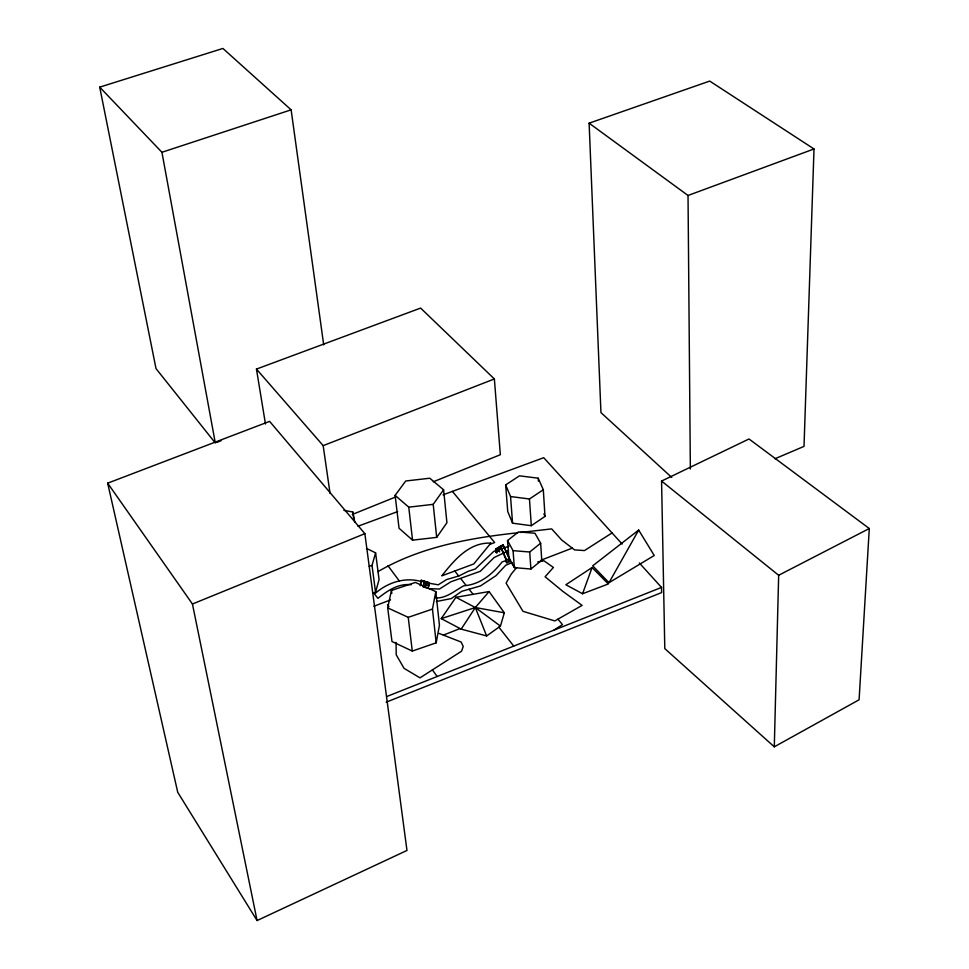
<?xml version="1.0" encoding="UTF-8"?>
<svg xmlns="http://www.w3.org/2000/svg" width="969" height="969" viewBox="0 0 969 969"><rect width="100%" height="100%" fill="white"/><g stroke="black" fill="none" stroke-linecap="round" stroke-linejoin="round"><path stroke-width="1.45" d="M774.292 746.82L778.664 575.271L661.573 481.048L749.013 438.981L869.29 528.529L859.091 699.788L774.292 746.82L664.795 648.612L661.573 481.048M671.759 477.451L600.95 412.612L589.116 123.172L709.708 81.081L814.008 148.972L804.016 446.382L774.97 458.749M420.546 585.3L421.2 580.31L428.855 582.623L428.492 586.754L428.855 582.623L421.2 580.31L420.195 585.773M423.356 587.347L424.24 580.891L423.235 586.354M436.183 642.822L439.442 625.247L435.808 591.611L415.35 582.442L391.452 590.46L387.685 607.878L391.985 641.502L412.285 651.071L436.183 642.822L432.465 609.089L435.808 591.611M372.774 593.076L375.548 592.216L379.061 579.583L375.597 552.851L366.439 548.418M375.548 592.216L372.011 565.424L375.597 552.851M500.44 626.071L504.34 612.796L489.103 591.562L455.951 597.292L441.234 618.622L461.171 629.135L486.656 635.943L500.44 626.071L475.331 607.527L455.951 597.292M582.563 593.743L592.083 567.543L608.326 583.968L582.563 593.743L565.872 584.755L592.083 567.543M426.154 584.949L425.476 586.172L425.827 582.042L426.154 584.949L429.17 585.53M609.004 582.696L638.68 530.067L654.232 555.503L609.004 582.696L592.701 565.823L638.68 530.067M461.171 629.135L475.331 607.527L489.103 591.562M436.692 537.383L446.927 522.727L443.596 489.781L429.776 478.226L405.732 480.999L395.122 495.365L399.046 528.25L412.552 540.157L436.692 537.383L433.204 504.34L443.596 489.781M516.574 567.652L511.293 574.023L506.084 583.108L522.969 611.33L554.837 620.923L582.115 605.395L562.783 591.32L545.099 576.761L553.408 567.459L543.888 560.748L537.759 561.899M506.932 562.819L506.702 559.9L500.464 546.189L495.631 549.217L495.874 552.124L496.891 553.105L496.649 550.198L500.464 546.189L503.165 544.941L509.391 558.641L509.621 561.56L506.932 562.819L505.903 561.814L505.661 558.907L500.513 546.782M499.338 548.951L498.32 547.969L498.55 550.876L499.58 551.858L499.338 548.951L503.165 544.941L495.631 549.217L496.649 550.198M530.903 569.021L541.768 560.239L540.641 543.234L534.949 533.241L518.476 531.92L507.526 540.569L508.858 557.526L514.369 567.64L530.903 569.021L529.704 552.003L540.641 543.234M531.303 525.695L545.002 516.404L543.306 489.733L538.207 478.189L519.481 475.827L505.673 484.912L507.732 511.487L512.565 523.187L531.303 525.695L529.462 498.987L543.306 489.733M553.965 630.129L562.456 624.605L558.011 619.227M612.045 532.926L584.452 550.574L574.581 549.908L561.657 539.975L551.676 528.892L520.462 532.466M377.983 571.637C420.292 546.879 469.577 538.025 517.725 532.768M778.664 575.271L869.29 528.529M508.592 550.658L494.081 557.55L480.321 571.274L450.815 581.812L439.502 589.031L429.679 588.692L424.349 587.299M257.076 920.55L406.968 850.455L364.865 533.665L269.612 421.37L107.668 483.168L177.739 792.303L257.076 920.55L192.443 604.014L107.668 483.168M495.874 552.124L498.55 550.876M512.322 562.529L505.685 565.29L496.043 575.647L480.467 585.93L461.741 591.32L451.288 598.576L436.413 601.507M192.443 604.014L364.865 533.665M352.304 514.478L395.594 497M433.3 481.787L500.343 454.727L494.372 378.964L420.619 308.081L256.458 369.08L265.47 424.01M386.728 696.541L661.524 587.42L661.633 592.592L386.159 702.198M256.458 369.08L323.174 445.643L494.372 378.964M443.366 635.095L460.081 628.554M572.279 548.139L540.944 560.203L541.744 561.148M216.717 442.445L220.956 440.822M373.852 606.279L390.555 599.896M489.805 544.384L494.662 542.543L452.414 491.392M589.116 123.172L688.026 195.472L814.008 148.972M357.997 526.228L397.69 511.584M443.063 494.844L543.73 457.695L622.159 544.057M506.327 560.433L502.075 561.972C492.531 574.157 479.849 584.682 463.8 585.773C454.994 590.496 446.418 598.454 435.82 597.946M387.685 607.878L408.228 617.338L432.465 609.089M508.919 546.262L493.839 551.337L475.319 568.973L468.209 571.298L459.064 575.901L446.588 579.559L438.267 584.816L426.13 582.696M291.124 109.836L222.918 48.45L99.71 87.137L161.932 152.278L291.124 109.836L323.694 344.855M441.234 618.622L475.331 607.527L504.34 612.796M369.213 566.271L372.011 565.424M395.122 495.365L408.761 507.162L433.204 504.34M507.526 540.569L513.061 550.646L529.704 552.003M411.171 584.755C398.344 583.193 387.467 590.775 377.934 598.345L374.506 594.033C387.249 582.502 405.272 576.507 422.06 581.788M505.673 484.912L510.542 496.54L529.462 498.987M343.898 510.348L352.801 512.007L354.824 522.315M439.102 633.435L461.123 642.035L463.23 646.468L461.535 651.204L420.001 677.852L404.061 668.344L396.2 654.778L396.079 642.447M424.301 581.485L428.177 583.847M508.592 560.554L509.621 561.56M505.661 558.907L506.702 559.9L509.391 558.641L503.214 545.535M639.346 562.989L661.524 587.42M511.462 562.88L515.992 568.367M454.776 571.02L458.7 576.01M460.869 578.784L465.98 585.276M469.069 589.213L473.09 594.324M498.89 627.173L513.752 646.105M388 565.787L399.325 580.988M387.539 604.656L388.957 606.57M432.392 669.906L437.176 676.507M543.875 513.824L545.002 516.404M475.331 607.527L486.656 635.943M99.71 87.137L156.009 368.595L215.3 442.978L161.932 152.278M323.174 445.643L330.054 493.439M352.801 512.007L353.794 519.36M391.452 590.46L391.827 593.379M408.228 617.338L412.285 651.071M408.761 507.162L412.552 540.157M510.542 496.54L512.565 523.187M513.061 550.646L514.369 567.64M538.207 478.189L538.401 481.145M688.026 195.472L690.352 468.984M490.835 543.124L473.732 563.97L441.816 575.84C454.086 560.348 469.069 542.168 490.835 543.124"/></g></svg>
